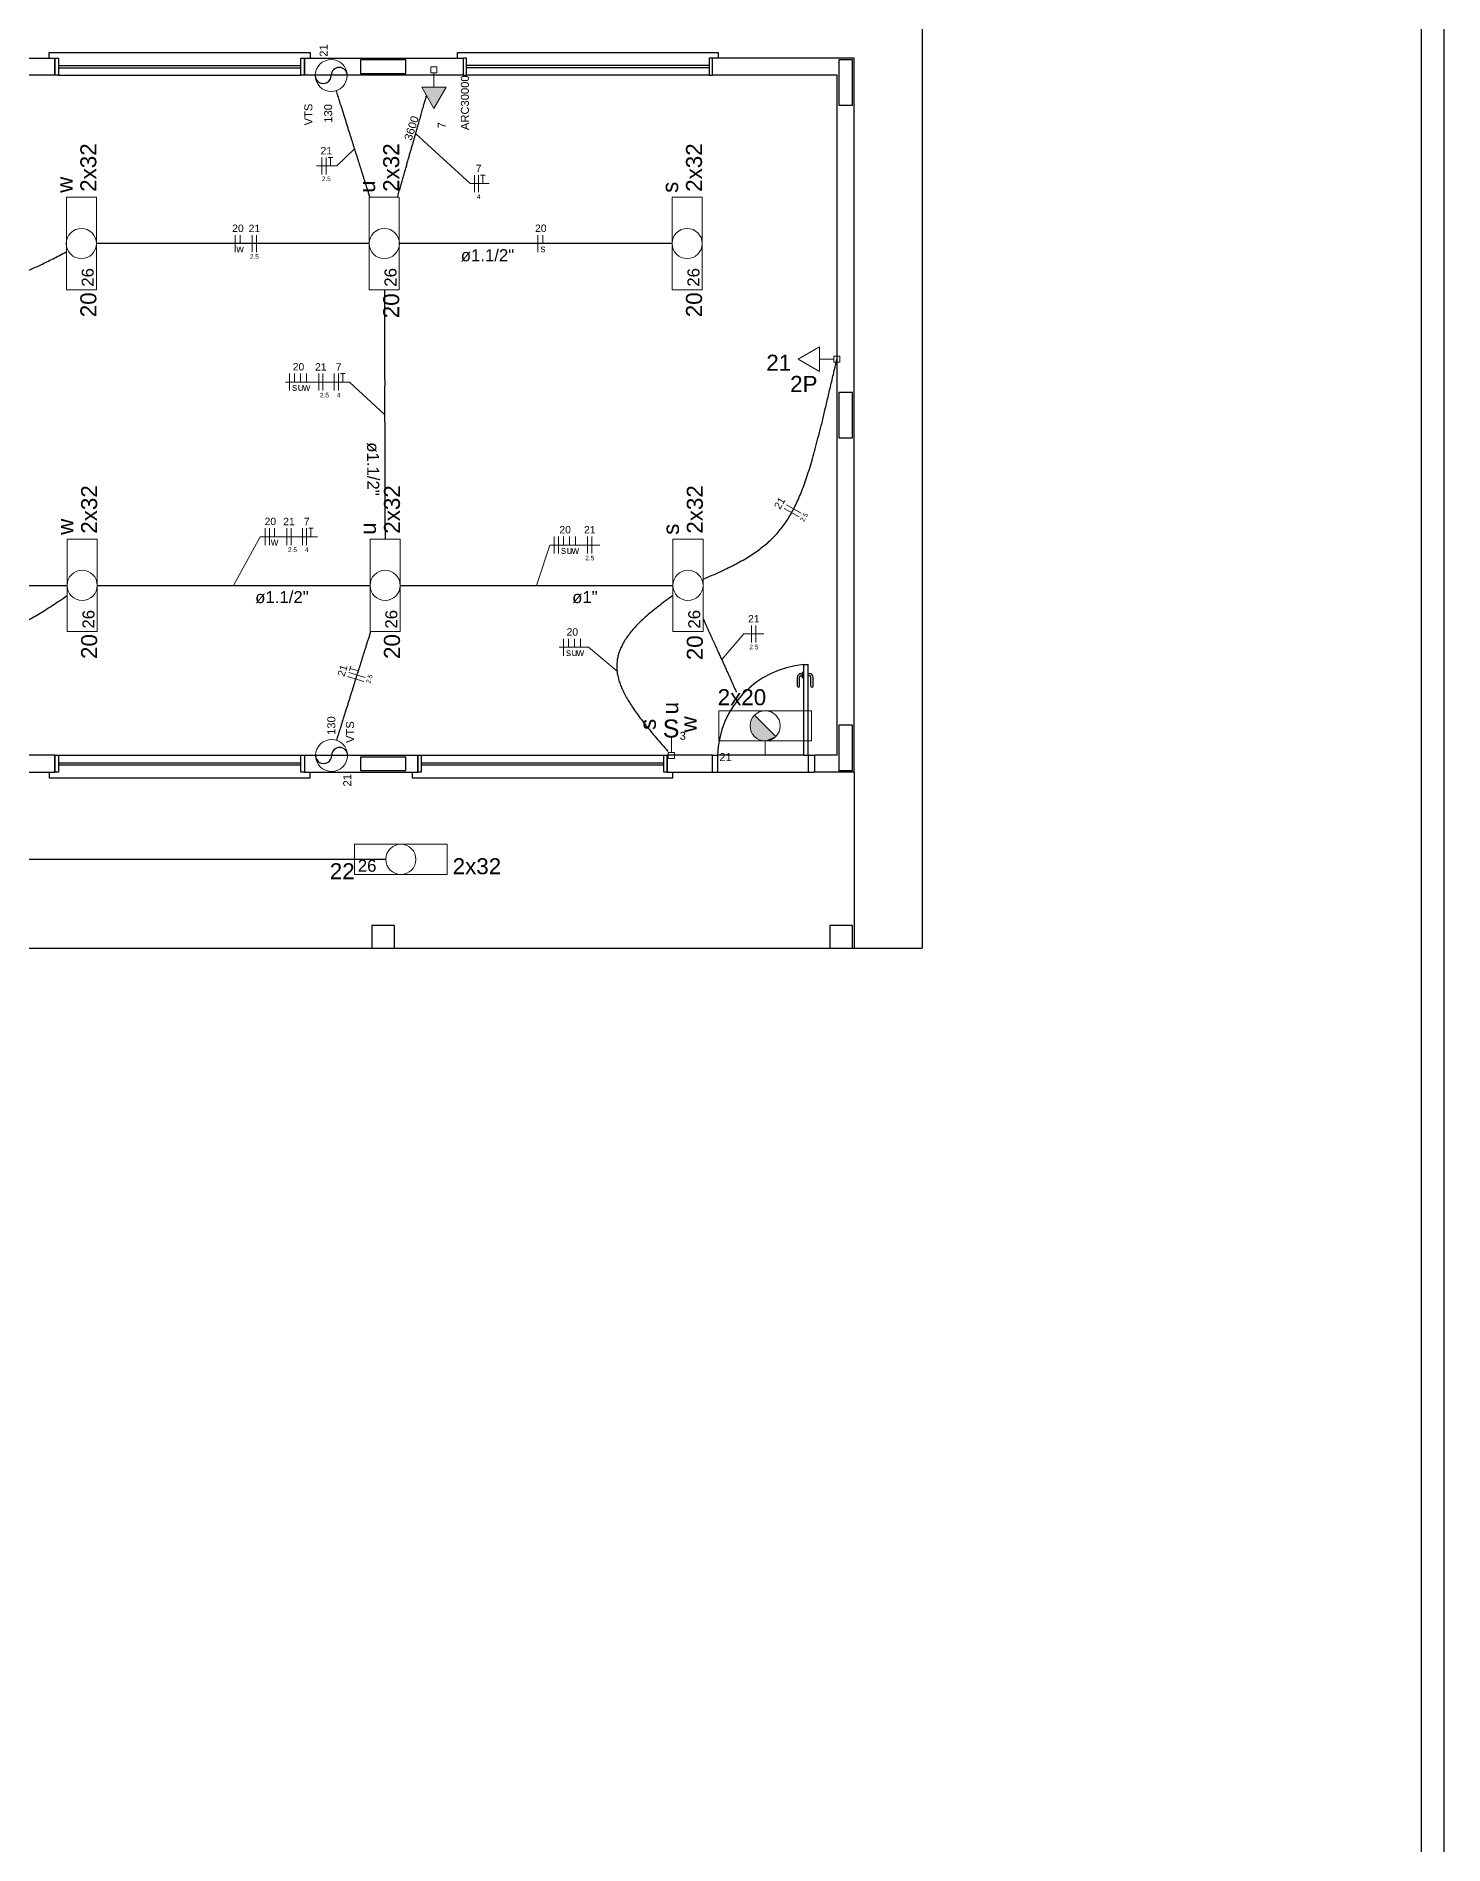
# Model space of a CAD drawing. Extents: x 175 to 700, y 53 to 250.
# Drawn here: x 392.73 to 405.15, y 201.35 to 217.3 of the extents above; entities that cross this region are included whole.
import ezdxf

# ---------------------------------------------------------------- set-up
doc = ezdxf.new("R2010")
doc.units = 0
doc.header["$LTSCALE"] = 2
doc.layers.get('0').update_dxf_attribs({"linetype": 'CONTINUOUS'})
for name, color, linetype in [('A-MURO', 2, 'CONTINUOUS'), ('A-PAREDE', 5, 'CONTINUOUS'), ('A-PISOS-NIVEL', 1, 'CONTINUOUS'), ('A-PORTA', 3, 'CONTINUOUS'), ('A-SOLEIRA', 1, 'CONTINUOUS'), ('AR-ESQ', 2, 'CONTINUOUS')]:
    doc.layers.add(name, color=color, linetype=linetype)
for name, color, linetype, lineweight in [('EL-Condutos', 4, 'CONTINUOUS', 30), ('EL-Fios', 9, 'CONTINUOUS', 20), ('EL-Textos condutos', 7, 'CONTINUOUS', 20), ('EL-Textos fios', 7, 'CONTINUOUS', 20), ('EL-Textos pontos', 5, 'CONTINUOUS', 20), ('P-SIMBOL', 5, 'CONTINUOUS', 20)]:
    doc.layers.add(name, color=color, linetype=linetype, lineweight=lineweight)
doc.styles.add('Arial', font='arial.ttf')

msp = doc.modelspace()

# ---------------------------------------------------------------- hatches: boundary and pattern name
at = {"layer": 'P-SIMBOL', "linetype": 'Continuous'}
for points in [[(396.133, 216.854), (396.241, 216.666), (396.349, 216.854)], [(399.068, 211.314), (399.059, 211.302), (399.055, 211.298), (399.051, 211.293), (399.045, 211.281), (399.042, 211.276), (399.041, 211.273), (399.04, 211.269), (399.038, 211.265), (399.036, 211.258), (399.035, 211.254), (399.033, 211.249), (399.032, 211.242), (399.031, 211.235), (399.031, 211.23), (399.03, 211.225), (399.03, 211.219), (399.031, 211.211), (399.031, 211.207), (399.032, 211.201), (399.032, 211.198), (399.033, 211.195), (399.034, 211.191), (399.034, 211.189), (399.036, 211.185), (399.037, 211.183), (399.038, 211.179), (399.039, 211.177), (399.038, 211.176), (399.039, 211.172), (399.04, 211.168), (399.041, 211.167), (399.042, 211.164), (399.044, 211.162), (399.044, 211.161), (399.046, 211.158), (399.048, 211.155), (399.05, 211.151), (399.052, 211.149), (399.053, 211.147), (399.055, 211.144), (399.056, 211.142), (399.058, 211.14), (399.06, 211.137), (399.062, 211.135), (399.065, 211.132), (399.068, 211.128), (399.07, 211.126), (399.072, 211.124), (399.076, 211.12), (399.079, 211.119), (399.082, 211.116), (399.085, 211.115), (399.086, 211.114), (399.09, 211.111), (399.092, 211.109), (399.097, 211.107), (399.099, 211.105), (399.102, 211.104), (399.104, 211.102), (399.106, 211.102), (399.108, 211.101), (399.109, 211.1), (399.115, 211.098), (399.118, 211.096), (399.12, 211.095), (399.122, 211.095), (399.123, 211.094), (399.126, 211.094), (399.127, 211.093), (399.129, 211.093), (399.131, 211.093), (399.135, 211.092), (399.138, 211.091), (399.141, 211.091), (399.144, 211.09), (399.162, 211.088)], [(399.256, 211.127), (399.068, 211.314), (399.162, 211.088)], [(399.256, 211.127), (399.251, 211.122), (399.247, 211.119), (399.241, 211.115), (399.235, 211.11), (399.232, 211.108), (399.23, 211.107), (399.228, 211.105), (399.224, 211.104), (399.216, 211.1), (399.213, 211.099), (399.205, 211.096), (399.2, 211.094), (399.195, 211.093), (399.186, 211.091), (399.183, 211.09), (399.179, 211.089), (399.162, 211.088)]]:
    msp.add_hatch(color=256, dxfattribs=at).paths.add_polyline_path(points)

# ---------------------------------------------------------------- linework, layer by layer
for centre, start, end in [((395.405, 216.958), 0.0192, 180), ((395.264, 216.958), 179.981, 0.0002), ((395.268, 210.959), 179.98, 0.0002), ((395.409, 210.959), 0.0192, 180)]:
    msp.add_arc(centre, 0.0706, start, end)
at = {"layer": 'A-MURO', "color": 251}
for p, q in [((404.948, 222.31), (404.948, 172.31)), ((405.148, 222.31), (405.148, 172.31))]:
    msp.add_line(p, q, dxfattribs=at)
at = {"layer": 'A-PAREDE', "color": 251}
for p, q in [((392.898, 216.96), (392.898, 217.11)), ((398.698, 216.96), (398.698, 217.11)), ((399.948, 210.81), (399.948, 217.11)), ((399.798, 210.96), (399.798, 216.96)), ((392.898, 210.96), (392.898, 210.81)), ((395.098, 210.96), (396.098, 210.96)), ((395.098, 210.96), (395.098, 210.81)), ((396.098, 210.96), (396.098, 210.81)), ((398.298, 210.81), (398.298, 210.96)), ((399.598, 210.96), (399.598, 210.81)), ((399.798, 210.96), (399.598, 210.96)), ((395.098, 210.81), (396.098, 210.81)), ((399.948, 210.81), (399.592, 210.81))]:
    msp.add_line(p, q, dxfattribs=at)
for points in [[(391.798, 217.11), (392.898, 217.11), (392.898, 216.96), (391.798, 216.96)], [(399.948, 217.11), (398.698, 217.11)], [(399.798, 210.96), (399.798, 210.96), (399.798, 216.96), (398.698, 216.96)], [(391.798, 210.81), (392.898, 210.81), (392.898, 210.96), (391.798, 210.96)]]:
    msp.add_lwpolyline(points, dxfattribs=at)
for points in [[(396.498, 217.11), (396.498, 216.96), (395.098, 216.96), (395.098, 217.11)], [(395.593, 217.095), (395.593, 216.975), (395.993, 216.975), (395.993, 217.095)], [(399.813, 216.695), (399.933, 216.695), (399.933, 217.095), (399.813, 217.095)], [(399.813, 213.76), (399.933, 213.76), (399.933, 214.16), (399.813, 214.16)], [(399.813, 210.825), (399.933, 210.825), (399.933, 211.225), (399.813, 211.225)], [(395.593, 210.945), (395.593, 210.825), (395.993, 210.825), (395.993, 210.945)], [(398.698, 210.96), (398.298, 210.96), (398.298, 210.81), (398.698, 210.81)], [(395.893, 209.46), (395.693, 209.46), (395.693, 209.26), (395.893, 209.26)], [(399.933, 209.46), (399.733, 209.46), (399.733, 209.26), (399.933, 209.26)]]:
    msp.add_lwpolyline(points, close=True, dxfattribs=at)
at = {"layer": 'A-PISOS-NIVEL', "color": 251}
for p, q in [((400.548, 217.71), (400.548, 209.26)), ((399.948, 210.81), (399.948, 209.26)), ((391.798, 209.26), (399.948, 209.26)), ((399.948, 209.26), (400.548, 209.26))]:
    msp.add_line(p, q, dxfattribs=at)
at = {"layer": 'A-PORTA', "color": 251}
for p, q in [((399.446, 211.57), (399.446, 211.65)), ((399.466, 211.57), (399.466, 211.65)), ((399.476, 211.68), (399.491, 211.68)), ((399.476, 211.66), (399.491, 211.66)), ((399.491, 211.645), (399.491, 211.695)), ((399.491, 211.695), (399.496, 211.695)), ((399.491, 211.645), (399.496, 211.645)), ((399.541, 211.695), (399.536, 211.695)), ((399.541, 211.645), (399.536, 211.645)), ((399.541, 211.645), (399.541, 211.695)), ((399.556, 211.68), (399.541, 211.68)), ((399.556, 211.66), (399.541, 211.66)), ((399.566, 211.57), (399.566, 211.65)), ((399.586, 211.57), (399.586, 211.65))]:
    msp.add_line(p, q, dxfattribs=at)
for centre, radius, start, end in [((399.571, 210.933), 0.83, 94.7788, 178.1499), ((399.476, 211.65), 0.03, 90, 180), ((399.476, 211.65), 0.01, 90, 180), ((399.556, 211.65), 0.03, 0, 90), ((399.556, 211.65), 0.01, 0, 90), ((399.456, 211.57), 0.01, 180, 0), ((399.576, 211.57), 0.01, 180, 0)]:
    msp.add_arc(centre, radius, start, end, dxfattribs=at)
at = {"layer": 'A-SOLEIRA', "color": 251}
for p, q in [((399.502, 210.96), (398.742, 210.96)), ((398.742, 210.81), (399.542, 210.81))]:
    msp.add_line(p, q, dxfattribs=at)
at = {"layer": 'AR-ESQ', "color": 251}
for p, q in [((392.928, 217.045), (395.068, 217.045)), ((392.928, 217.025), (395.068, 217.025)), ((398.668, 217.045), (396.528, 217.045)), ((398.668, 217.025), (396.528, 217.025)), ((392.928, 216.96), (395.068, 216.96)), ((398.668, 216.96), (396.528, 216.96)), ((399.502, 210.96), (399.502, 211.76)), ((399.502, 211.76), (399.542, 211.76)), ((399.542, 210.96), (399.542, 211.76)), ((392.928, 210.96), (395.068, 210.96)), ((396.128, 210.96), (398.268, 210.96)), ((398.692, 210.96), (398.742, 210.96)), ((398.742, 210.96), (398.742, 210.81)), ((399.502, 210.96), (399.542, 210.96)), ((399.542, 210.96), (399.542, 210.81)), ((399.542, 210.96), (399.592, 210.96)), ((392.928, 210.895), (395.068, 210.895)), ((392.928, 210.875), (395.068, 210.875)), ((396.128, 210.895), (398.268, 210.895)), ((396.128, 210.875), (398.268, 210.875)), ((398.692, 210.81), (398.742, 210.81)), ((399.542, 210.81), (399.592, 210.81))]:
    msp.add_line(p, q, dxfattribs=at)
for points in [[(392.848, 217.11), (392.848, 217.16), (395.148, 217.16), (395.148, 217.11)], [(396.448, 217.11), (396.448, 217.16), (398.748, 217.16), (398.748, 217.11)], [(392.848, 210.81), (392.848, 210.76), (395.148, 210.76), (395.148, 210.81)], [(396.048, 210.81), (396.048, 210.76), (398.348, 210.76), (398.348, 210.81)]]:
    msp.add_lwpolyline(points, dxfattribs=at)
for points in [[(392.898, 217.11), (392.928, 217.11), (392.928, 216.96), (392.898, 216.96)], [(395.068, 217.11), (395.098, 217.11), (395.098, 216.96), (395.068, 216.96)], [(396.528, 217.11), (396.498, 217.11), (396.498, 216.96), (396.528, 216.96)], [(398.698, 217.11), (398.668, 217.11), (398.668, 216.96), (398.698, 216.96)], [(392.898, 210.96), (392.928, 210.96), (392.928, 210.81), (392.898, 210.81)], [(395.068, 210.96), (395.098, 210.96), (395.098, 210.81), (395.068, 210.81)], [(396.098, 210.96), (396.128, 210.96), (396.128, 210.81), (396.098, 210.81)], [(398.268, 210.96), (398.298, 210.96), (398.298, 210.81), (398.268, 210.81)]]:
    msp.add_lwpolyline(points, close=True, dxfattribs=at)
at = {"layer": 'EL-Condutos', "linetype": 'Continuous'}
for points in [[(395.377, 216.824), (395.391, 216.779), (395.405, 216.736), (395.418, 216.694), (395.43, 216.655), (395.442, 216.617), (395.454, 216.581), (395.465, 216.547), (395.475, 216.513), (395.485, 216.481), (395.495, 216.45), (395.505, 216.42), (395.514, 216.391), (395.523, 216.363), (395.531, 216.335), (395.54, 216.308), (395.548, 216.281), (395.557, 216.255), (395.565, 216.228), (395.573, 216.202), (395.582, 216.176), (395.59, 216.149), (395.599, 216.122), (395.607, 216.095), (395.616, 216.067), (395.625, 216.039), (395.634, 216.009), (395.644, 215.979), (395.654, 215.948), (395.664, 215.916), (395.674, 215.882)], [(395.919, 215.882), (395.932, 215.928), (395.945, 215.973), (395.957, 216.016), (395.969, 216.058), (395.981, 216.099), (395.992, 216.139), (396.003, 216.177), (396.014, 216.215), (396.024, 216.251), (396.034, 216.286), (396.044, 216.32), (396.054, 216.353), (396.063, 216.385), (396.071, 216.416), (396.08, 216.445), (396.088, 216.474), (396.096, 216.502), (396.104, 216.529), (396.111, 216.554), (396.118, 216.579), (396.125, 216.603), (396.132, 216.626), (396.138, 216.649), (396.144, 216.67), (396.15, 216.69), (396.155, 216.71), (396.161, 216.729), (396.166, 216.747), (396.171, 216.764), (396.176, 216.78)], [(391.814, 215.532), (391.848, 215.485), (391.881, 215.442), (391.914, 215.402), (391.947, 215.365), (391.979, 215.332), (392.01, 215.301), (392.042, 215.274), (392.074, 215.25), (392.106, 215.229), (392.138, 215.211), (392.171, 215.196), (392.204, 215.183), (392.237, 215.174), (392.272, 215.167), (392.307, 215.163), (392.343, 215.162), (392.38, 215.164), (392.418, 215.168), (392.457, 215.174), (392.497, 215.183), (392.539, 215.195), (392.583, 215.209), (392.628, 215.225), (392.675, 215.244), (392.723, 215.265), (392.774, 215.288), (392.827, 215.313), (392.881, 215.341), (392.939, 215.37), (392.998, 215.402)], [(395.669, 215.475), (395.557, 215.475), (395.451, 215.475), (395.351, 215.475), (395.257, 215.475), (395.169, 215.475), (395.085, 215.475), (395.005, 215.475), (394.93, 215.475), (394.857, 215.475), (394.788, 215.475), (394.721, 215.475), (394.656, 215.475), (394.592, 215.475), (394.529, 215.475), (394.467, 215.475), (394.405, 215.475), (394.342, 215.475), (394.278, 215.475), (394.213, 215.475), (394.146, 215.475), (394.077, 215.475), (394.004, 215.475), (393.929, 215.475), (393.849, 215.475), (393.765, 215.475), (393.677, 215.475), (393.583, 215.475), (393.483, 215.475), (393.377, 215.475), (393.265, 215.475)], [(398.341, 215.475), (398.228, 215.475), (398.122, 215.475), (398.023, 215.475), (397.929, 215.475), (397.84, 215.475), (397.756, 215.475), (397.677, 215.475), (397.601, 215.475), (397.529, 215.475), (397.459, 215.475), (397.392, 215.475), (397.327, 215.475), (397.263, 215.475), (397.201, 215.475), (397.138, 215.475), (397.076, 215.475), (397.013, 215.475), (396.95, 215.475), (396.885, 215.475), (396.818, 215.475), (396.748, 215.475), (396.676, 215.475), (396.6, 215.475), (396.521, 215.475), (396.437, 215.475), (396.348, 215.475), (396.254, 215.475), (396.155, 215.475), (396.049, 215.475), (395.936, 215.475)], [(395.804, 215.069), (395.804, 214.972), (395.804, 214.88), (395.804, 214.792), (395.805, 214.709), (395.805, 214.63), (395.805, 214.553), (395.805, 214.48), (395.805, 214.41), (395.805, 214.342), (395.806, 214.277), (395.806, 214.213), (395.806, 214.15), (395.806, 214.088), (395.806, 214.028), (395.806, 213.967), (395.806, 213.906), (395.807, 213.846), (395.807, 213.784), (395.807, 213.721), (395.807, 213.657), (395.807, 213.592), (395.807, 213.524), (395.807, 213.454), (395.808, 213.381), (395.808, 213.304), (395.808, 213.225), (395.808, 213.141), (395.808, 213.054), (395.809, 212.962), (395.809, 212.865)], [(398.615, 212.514), (398.695, 212.548), (398.77, 212.582), (398.84, 212.616), (398.906, 212.649), (398.967, 212.683), (399.025, 212.717), (399.078, 212.752), (399.128, 212.789), (399.174, 212.826), (399.217, 212.866), (399.258, 212.907), (399.295, 212.951), (399.331, 212.997), (399.364, 213.046), (399.395, 213.099), (399.424, 213.154), (399.452, 213.214), (399.479, 213.277), (399.505, 213.345), (399.53, 213.417), (399.555, 213.494), (399.579, 213.577), (399.604, 213.665), (399.628, 213.758), (399.654, 213.857), (399.679, 213.963), (399.706, 214.076), (399.734, 214.195), (399.764, 214.321), (399.795, 214.455)], [(390.468, 212.459), (390.587, 212.459), (390.699, 212.459), (390.805, 212.459), (390.904, 212.459), (390.998, 212.459), (391.086, 212.459), (391.17, 212.459), (391.25, 212.459), (391.326, 212.459), (391.4, 212.459), (391.47, 212.459), (391.539, 212.459), (391.606, 212.459), (391.672, 212.459), (391.737, 212.459), (391.803, 212.459), (391.869, 212.459), (391.936, 212.459), (392.005, 212.459), (392.075, 212.459), (392.148, 212.459), (392.225, 212.459), (392.305, 212.459), (392.388, 212.459), (392.477, 212.459), (392.571, 212.459), (392.67, 212.459), (392.776, 212.459), (392.888, 212.459), (393.007, 212.459)], [(391.81, 212.419), (391.838, 212.367), (391.867, 212.317), (391.895, 212.272), (391.923, 212.231), (391.951, 212.193), (391.978, 212.159), (392.007, 212.128), (392.035, 212.102), (392.064, 212.079), (392.094, 212.059), (392.124, 212.043), (392.156, 212.03), (392.188, 212.021), (392.221, 212.016), (392.256, 212.014), (392.292, 212.015), (392.329, 212.019), (392.368, 212.027), (392.409, 212.038), (392.452, 212.053), (392.496, 212.07), (392.543, 212.091), (392.592, 212.115), (392.643, 212.142), (392.696, 212.172), (392.753, 212.206), (392.811, 212.242), (392.873, 212.281), (392.938, 212.324), (393.006, 212.369)], [(393.272, 212.459), (393.384, 212.459), (393.49, 212.459), (393.59, 212.459), (393.684, 212.459), (393.772, 212.459), (393.856, 212.459), (393.936, 212.459), (394.011, 212.459), (394.084, 212.459), (394.153, 212.459), (394.22, 212.459), (394.285, 212.459), (394.349, 212.459), (394.412, 212.459), (394.474, 212.459), (394.536, 212.459), (394.599, 212.459), (394.663, 212.459), (394.728, 212.459), (394.795, 212.459), (394.864, 212.459), (394.937, 212.459), (395.012, 212.459), (395.092, 212.459), (395.176, 212.459), (395.264, 212.459), (395.358, 212.459), (395.458, 212.459), (395.564, 212.459), (395.676, 212.459)], [(395.943, 212.459), (396.056, 212.459), (396.162, 212.459), (396.261, 212.459), (396.355, 212.459), (396.444, 212.459), (396.528, 212.459), (396.607, 212.459), (396.683, 212.459), (396.755, 212.459), (396.824, 212.459), (396.892, 212.459), (396.957, 212.459), (397.02, 212.459), (397.083, 212.459), (397.145, 212.459), (397.208, 212.459), (397.27, 212.459), (397.334, 212.459), (397.399, 212.459), (397.466, 212.459), (397.536, 212.459), (397.608, 212.459), (397.684, 212.459), (397.763, 212.459), (397.847, 212.459), (397.936, 212.459), (398.03, 212.459), (398.129, 212.459), (398.235, 212.459), (398.348, 212.459)], [(398.348, 212.369), (398.279, 212.319), (398.216, 212.271), (398.157, 212.224), (398.105, 212.178), (398.057, 212.134), (398.015, 212.091), (397.978, 212.048), (397.946, 212.006), (397.919, 211.965), (397.897, 211.924), (397.879, 211.884), (397.866, 211.844), (397.858, 211.804), (397.854, 211.764), (397.854, 211.723), (397.858, 211.682), (397.867, 211.641), (397.879, 211.599), (397.896, 211.556), (397.916, 211.513), (397.94, 211.468), (397.967, 211.422), (397.998, 211.375), (398.032, 211.326), (398.07, 211.276), (398.111, 211.224), (398.155, 211.17), (398.201, 211.114), (398.251, 211.055), (398.304, 210.995)], [(395.681, 212.05), (395.671, 212.016), (395.66, 211.983), (395.65, 211.952), (395.641, 211.921), (395.631, 211.891), (395.622, 211.862), (395.613, 211.834), (395.605, 211.806), (395.596, 211.779), (395.588, 211.752), (395.579, 211.725), (395.571, 211.699), (395.562, 211.672), (395.554, 211.645), (395.545, 211.618), (395.537, 211.59), (395.528, 211.562), (395.519, 211.533), (395.509, 211.504), (395.5, 211.473), (395.49, 211.442), (395.48, 211.409), (395.469, 211.375), (395.458, 211.34), (395.447, 211.303), (395.435, 211.265), (395.422, 211.225), (395.409, 211.183), (395.395, 211.139), (395.381, 211.093)], [(398.614, 212.167), (398.626, 212.139), (398.639, 212.111), (398.651, 212.085), (398.663, 212.059), (398.674, 212.034), (398.685, 212.009), (398.696, 211.986), (398.706, 211.963), (398.717, 211.94), (398.727, 211.918), (398.737, 211.896), (398.746, 211.875), (398.756, 211.855), (398.765, 211.834), (398.774, 211.814), (398.783, 211.794), (398.792, 211.775), (398.801, 211.755), (398.81, 211.736), (398.818, 211.716), (398.827, 211.697), (398.836, 211.678), (398.845, 211.658), (398.854, 211.639), (398.863, 211.619), (398.872, 211.599), (398.881, 211.579), (398.89, 211.558), (398.9, 211.537), (398.909, 211.516)], [(395.814, 210.042), (395.435, 210.042), (395.08, 210.042), (394.747, 210.042), (394.434, 210.042), (394.14, 210.042), (393.862, 210.042), (393.6, 210.042), (393.352, 210.042), (393.115, 210.042), (392.889, 210.042), (392.671, 210.042), (392.46, 210.042), (392.255, 210.042), (392.052, 210.042), (391.852, 210.042), (391.652, 210.042), (391.45, 210.042), (391.245, 210.042), (391.036, 210.042), (390.82, 210.042), (390.595, 210.042), (390.361, 210.042), (390.115, 210.042), (389.856, 210.042), (389.582, 210.042), (389.291, 210.042), (388.982, 210.042), (388.653, 210.042), (388.303, 210.042), (387.929, 210.042)]]:
    msp.add_spline(points, degree=3, dxfattribs=at)
at = {"layer": 'EL-Fios'}
for p, q in [((395.253, 216.085), (395.253, 216.235)), ((395.29, 216.085), (395.29, 216.235)), ((395.308, 216.235), (395.348, 216.235)), ((395.328, 216.16), (395.328, 216.235)), ((396.597, 215.929), (396.597, 216.079)), ((396.634, 215.929), (396.634, 216.079)), ((396.652, 216.079), (396.692, 216.079)), ((396.672, 216.004), (396.672, 216.079)), ((394.486, 215.4), (394.486, 215.55)), ((394.531, 215.475), (394.531, 215.55)), ((394.638, 215.4), (394.638, 215.55)), ((394.676, 215.4), (394.676, 215.55)), ((397.157, 215.4), (397.157, 215.55)), ((397.202, 215.475), (397.202, 215.55)), ((394.967, 214.178), (394.967, 214.328)), ((395.012, 214.253), (395.012, 214.328)), ((395.064, 214.253), (395.064, 214.328)), ((395.117, 214.253), (395.117, 214.328)), ((395.224, 214.178), (395.224, 214.328)), ((395.262, 214.178), (395.262, 214.328)), ((395.362, 214.178), (395.362, 214.328)), ((395.4, 214.178), (395.4, 214.328)), ((395.417, 214.328), (395.457, 214.328)), ((395.437, 214.253), (395.437, 214.328)), ((399.48, 213.096), (399.35, 213.171)), ((399.461, 213.063), (399.331, 213.138)), ((394.753, 212.813), (394.753, 212.963)), ((394.79, 212.813), (394.79, 212.963)), ((394.835, 212.888), (394.835, 212.963)), ((394.943, 212.813), (394.943, 212.963)), ((394.98, 212.813), (394.98, 212.963)), ((395.081, 212.813), (395.081, 212.963)), ((395.118, 212.813), (395.118, 212.963)), ((395.136, 212.963), (395.176, 212.963)), ((395.156, 212.888), (395.156, 212.963)), ((397.301, 212.74), (397.301, 212.89)), ((397.339, 212.74), (397.339, 212.89)), ((397.384, 212.815), (397.384, 212.89)), ((397.436, 212.815), (397.436, 212.89)), ((397.488, 212.815), (397.488, 212.89)), ((397.596, 212.74), (397.596, 212.89)), ((397.633, 212.74), (397.633, 212.89)), ((399.043, 211.956), (399.043, 212.106)), ((399.081, 211.956), (399.081, 212.106)), ((397.383, 211.838), (397.383, 211.988)), ((397.427, 211.913), (397.427, 211.988)), ((397.48, 211.913), (397.48, 211.988)), ((397.532, 211.913), (397.532, 211.988)), ((395.495, 211.707), (395.507, 211.746)), ((395.622, 211.61), (395.478, 211.655)), ((395.633, 211.646), (395.49, 211.691)), ((395.572, 211.704), (395.501, 211.727))]:
    msp.add_line(p, q, dxfattribs=at)
at = {"layer": 'EL-Textos fios'}
for p, q in [((396.08, 216.444), (396.559, 216.004)), ((395.539, 216.31), (395.385, 216.16)), ((395.385, 216.16), (395.204, 216.16)), ((396.559, 216.004), (396.729, 216.004)), ((395.495, 214.253), (394.93, 214.253)), ((395.806, 213.967), (395.495, 214.253)), ((394.474, 212.459), (394.709, 212.888)), ((394.709, 212.888), (395.213, 212.888)), ((397.145, 212.459), (397.264, 212.815)), ((397.264, 212.815), (397.703, 212.815)), ((397.603, 211.913), (397.345, 211.913)), ((397.856, 211.703), (397.603, 211.913)), ((398.779, 211.804), (398.973, 212.031)), ((398.973, 212.031), (399.151, 212.031))]:
    msp.add_line(p, q, dxfattribs=at)
at = {"layer": 'P-SIMBOL'}
for p, q in [((396.214, 217.035), (396.267, 217.035)), ((396.214, 216.982), (396.214, 217.035)), ((396.267, 217.035), (396.267, 216.982)), ((396.133, 216.854), (396.349, 216.854)), ((396.241, 216.666), (396.133, 216.854)), ((396.267, 216.982), (396.214, 216.982)), ((396.241, 216.854), (396.241, 216.982)), ((396.349, 216.854), (396.241, 216.666)), ((392.999, 215.067), (392.999, 215.883)), ((392.999, 215.883), (393.264, 215.883)), ((393.264, 215.067), (393.264, 215.883)), ((395.67, 215.067), (395.67, 215.883)), ((395.67, 215.883), (395.935, 215.883)), ((395.935, 215.067), (395.935, 215.883)), ((398.342, 215.067), (398.342, 215.883)), ((398.342, 215.883), (398.607, 215.883)), ((398.607, 215.067), (398.607, 215.883)), ((392.999, 215.067), (393.264, 215.067)), ((395.67, 215.067), (395.935, 215.067)), ((398.342, 215.067), (398.607, 215.067)), ((399.453, 214.455), (399.64, 214.563)), ((399.64, 214.347), (399.453, 214.455)), ((399.64, 214.563), (399.64, 214.347)), ((399.64, 214.455), (399.768, 214.455)), ((399.768, 214.428), (399.768, 214.481)), ((399.768, 214.481), (399.821, 214.481)), ((399.821, 214.481), (399.821, 214.428)), ((399.821, 214.428), (399.768, 214.428)), ((393.006, 212.051), (393.006, 212.867)), ((393.006, 212.867), (393.271, 212.867)), ((393.271, 212.051), (393.271, 212.867)), ((395.677, 212.051), (395.677, 212.867)), ((395.677, 212.867), (395.942, 212.867)), ((395.942, 212.051), (395.942, 212.867)), ((398.349, 212.051), (398.349, 212.867)), ((398.349, 212.867), (398.614, 212.867)), ((398.614, 212.051), (398.614, 212.867)), ((393.006, 212.051), (393.271, 212.051)), ((395.677, 212.051), (395.942, 212.051)), ((398.349, 212.051), (398.614, 212.051)), ((398.754, 211.088), (398.754, 211.353)), ((399.57, 211.353), (398.754, 211.353)), ((399.256, 211.127), (399.068, 211.314)), ((399.57, 211.088), (399.57, 211.353)), ((398.335, 211.114), (398.335, 210.986)), ((398.308, 210.986), (398.361, 210.986)), ((398.308, 210.933), (398.308, 210.986)), ((398.361, 210.986), (398.361, 210.933)), ((399.57, 211.088), (398.754, 211.088)), ((399.162, 210.959), (399.162, 211.088)), ((398.361, 210.933), (398.308, 210.933)), ((395.541, 210.175), (396.357, 210.175)), ((395.541, 210.175), (395.541, 209.91)), ((396.357, 210.175), (396.357, 209.91)), ((395.541, 209.91), (396.357, 209.91))]:
    msp.add_line(p, q, dxfattribs=at)
for centre, radius in [((395.335, 216.958), 0.141), ((393.131, 215.475), 0.133), ((395.803, 215.475), 0.133), ((398.474, 215.475), 0.133), ((393.138, 212.459), 0.133), ((395.81, 212.459), 0.133), ((398.481, 212.459), 0.133), ((399.162, 211.22), 0.133), ((395.338, 210.959), 0.141), ((395.949, 210.042), 0.133)]:
    msp.add_circle(centre, radius, dxfattribs=at)

# ---------------------------------------------------------------- texts
at = {"layer": 'EL-Textos condutos', "insert": (396.713, 215.316), "char_height": 0.1059, "width": 0.88956, "attachment_point": 8, "line_spacing_factor": 0.798, "style": 'Arial'}
msp.add_mtext('ø1.1/2"', dxfattribs=at)
at = {"layer": 'EL-Textos condutos', "char_height": 0.1059, "attachment_point": 8, "line_spacing_factor": 0.798, "style": 'Arial'}
for s, insert, width, rotation in [('ø1.1/2"', (395.649, 213.486), 0.88956, 270.1316), ('ø1.1/2"', (394.9, 212.3), 0.88956, 0.0008), ('ø1"', (397.572, 212.3), 0.38124, 0.0008)]:
    msp.add_mtext(s, dxfattribs=dict(at, insert=insert, width=width, rotation=rotation))
at = {"layer": 'EL-Textos fios', "attachment_point": 8, "line_spacing_factor": 0.798, "style": 'Arial'}
for s, insert, char_height, width in [('21', (395.291, 216.261), 0.0653, 0.15673), ('2.5', (395.291, 216.025), 0.0406, 0.14614), ('7', (396.635, 216.105), 0.0653, 0.07837), ('4', (396.635, 215.868), 0.0406, 0.04871), ('20', (394.512, 215.576), 0.0653, 0.15673), ('21', (394.657, 215.576), 0.0653, 0.15673), ('20', (397.183, 215.576), 0.0653, 0.15673), ('w', (394.531, 215.397), 0.0653, 0.07837), ('s', (397.202, 215.397), 0.0653, 0.07837), ('2.5', (394.657, 215.34), 0.0406, 0.14614), ('20', (395.046, 214.354), 0.0653, 0.15673), ('21', (395.243, 214.354), 0.0653, 0.15673), ('7', (395.4, 214.354), 0.0653, 0.07837), ('s', (395.012, 214.175), 0.0653, 0.07837), ('u', (395.065, 214.175), 0.0653, 0.07837), ('w', (395.117, 214.175), 0.0653, 0.07837), ('2.5', (395.275, 214.117), 0.0406, 0.14614), ('4', (395.4, 214.117), 0.0406, 0.04871), ('20', (394.798, 212.99), 0.0653, 0.15673), ('21', (394.962, 212.99), 0.0653, 0.15673), ('7', (395.118, 212.99), 0.0653, 0.07837), ('w', (394.835, 212.811), 0.0653, 0.07837), ('20', (397.398, 212.917), 0.0653, 0.15673), ('21', (397.615, 212.917), 0.0653, 0.15673), ('2.5', (394.993, 212.753), 0.0406, 0.14614), ('4', (395.118, 212.753), 0.0406, 0.04871), ('s', (397.384, 212.737), 0.0653, 0.07837), ('u', (397.436, 212.737), 0.0653, 0.07837), ('w', (397.488, 212.737), 0.0653, 0.07837), ('2.5', (397.615, 212.68), 0.0406, 0.14614), ('20', (397.461, 212.015), 0.0653, 0.15673), ('21', (399.062, 212.132), 0.0653, 0.15673), ('2.5', (399.062, 211.895), 0.0406, 0.14614), ('s', (397.428, 211.835), 0.0653, 0.07837), ('u', (397.48, 211.835), 0.0653, 0.07837), ('w', (397.532, 211.835), 0.0653, 0.07837)]:
    msp.add_mtext(s, dxfattribs=dict(at, insert=insert, char_height=char_height, width=width))
for s, insert, char_height, width, rotation in [('21', (399.318, 213.168), 0.0653, 0.15673, 59.9371), ('2.5', (399.523, 213.05), 0.0406, 0.14614, 59.9371), ('21', (395.465, 211.698), 0.0653, 0.15673, 72.5536), ('2.5', (395.69, 211.628), 0.0406, 0.14614, 72.5536)]:
    msp.add_mtext(s, dxfattribs=dict(at, insert=insert, char_height=char_height, width=width, rotation=rotation))
at = {"layer": 'EL-Textos pontos', "line_spacing_factor": 0.798, "style": 'Arial'}
for s, insert, char_height, width, attachment_point, rotation in [('21', (395.303, 217.178), 0.0706, 0.16944, 8, 90.0002), ('ARC30000', (396.55, 216.717), 0.0706, 0.67776, 8, 90.0002), ('VTS', (395.169, 216.613), 0.0706, 0.25416, 8, 90.0002), ('130', (395.344, 216.623), 0.0706, 0.25416, 8, 90.0002), ('3600', (396.077, 216.482), 0.0706, 0.33888, 8, 72.4779), ('7', (396.345, 216.518), 0.0706, 0.08472, 8, 90.0002), ('2x32', (393.265, 215.931), 0.1412, 0.67776, 7, 90.0002), ('2x32', (395.936, 215.931), 0.1412, 0.67776, 7, 90.0002), ('2x32', (398.607, 215.931), 0.1412, 0.67776, 7, 90.0002), ('w', (393.053, 215.922), 0.141, 0.16944, 7, 90.0002), ('u', (395.724, 215.922), 0.141, 0.16944, 7, 90.0002), ('s', (398.396, 215.922), 0.141, 0.16944, 7, 90.0002), ('20', (393.265, 214.825), 0.1412, 0.33888, 7, 90.0002), ('20', (395.936, 214.816), 0.1412, 0.33888, 7, 90.0002), ('20', (398.607, 214.825), 0.1412, 0.33888, 7, 90.0002), ('2x32', (393.272, 212.915), 0.1412, 0.67776, 7, 90.0002), ('2x32', (395.943, 212.915), 0.1412, 0.67776, 7, 90.0002), ('2x32', (398.614, 212.915), 0.1412, 0.67776, 7, 90.0002), ('w', (393.06, 212.905), 0.141, 0.16944, 7, 90.0002), ('u', (395.731, 212.905), 0.141, 0.16944, 7, 90.0002), ('s', (398.403, 212.905), 0.141, 0.16944, 7, 90.0002), ('20', (393.272, 211.81), 0.1412, 0.33888, 7, 90.0002), ('20', (395.943, 211.81), 0.1412, 0.33888, 7, 90.0002), ('20', (398.614, 211.799), 0.1412, 0.33888, 7, 90.0002), ('u', (398.397, 211.376), 0.141, 0.16944, 8, 90.0002), ('130', (395.372, 211.222), 0.0706, 0.25416, 8, 90.0002), ('VTS', (395.537, 211.165), 0.0706, 0.25416, 8, 90.0002), ('s', (398.2, 211.233), 0.141, 0.16944, 8, 90.0002), ('w', (398.558, 211.233), 0.141, 0.16944, 8, 90.0002), ('21', (395.511, 210.74), 0.0706, 0.16944, 8, 90.0002)]:
    msp.add_mtext(s, dxfattribs=dict(at, insert=insert, char_height=char_height, width=width, attachment_point=attachment_point, rotation=rotation))
for s, insert, char_height, width, attachment_point in [('21', (399.282, 214.353), 0.1412, 0.33888, 8), ('2P', (399.503, 214.166), 0.1412, 0.33888, 8), ('21', (398.868, 210.909), 0.0706, 0.16944, 9), ('22', (395.322, 209.867), 0.1412, 0.33888, 7), ('2x32', (396.406, 209.909), 0.1412, 0.67776, 7)]:
    msp.add_mtext(s, dxfattribs=dict(at, insert=insert, char_height=char_height, width=width, attachment_point=attachment_point))
at = {"layer": 'P-SIMBOL', "char_height": 0.1059, "width": 0.25416, "attachment_point": 7, "rotation": 90.0002, "line_spacing_factor": 0.798, "style": 'Arial'}
for insert in [(393.241, 215.094), (395.912, 215.094), (398.584, 215.094), (393.248, 212.078), (395.919, 212.078), (398.591, 212.078)]:
    msp.add_mtext('26', dxfattribs=dict(at, insert=insert))
at = {"layer": 'P-SIMBOL', "line_spacing_factor": 0.798, "style": 'Arial'}
for s, insert, char_height, width, attachment_point in [('2x20', (399.171, 211.4), 0.1412, 0.67776, 9), ('S', (398.258, 211.115), 0.159, 0.19062, 7), ('3', (398.408, 211.096), 0.0706, 0.08472, 7), ('26', (395.569, 209.932), 0.1059, 0.25416, 7)]:
    msp.add_mtext(s, dxfattribs=dict(at, insert=insert, char_height=char_height, width=width, attachment_point=attachment_point))

doc.saveas('drawing.dxf')
